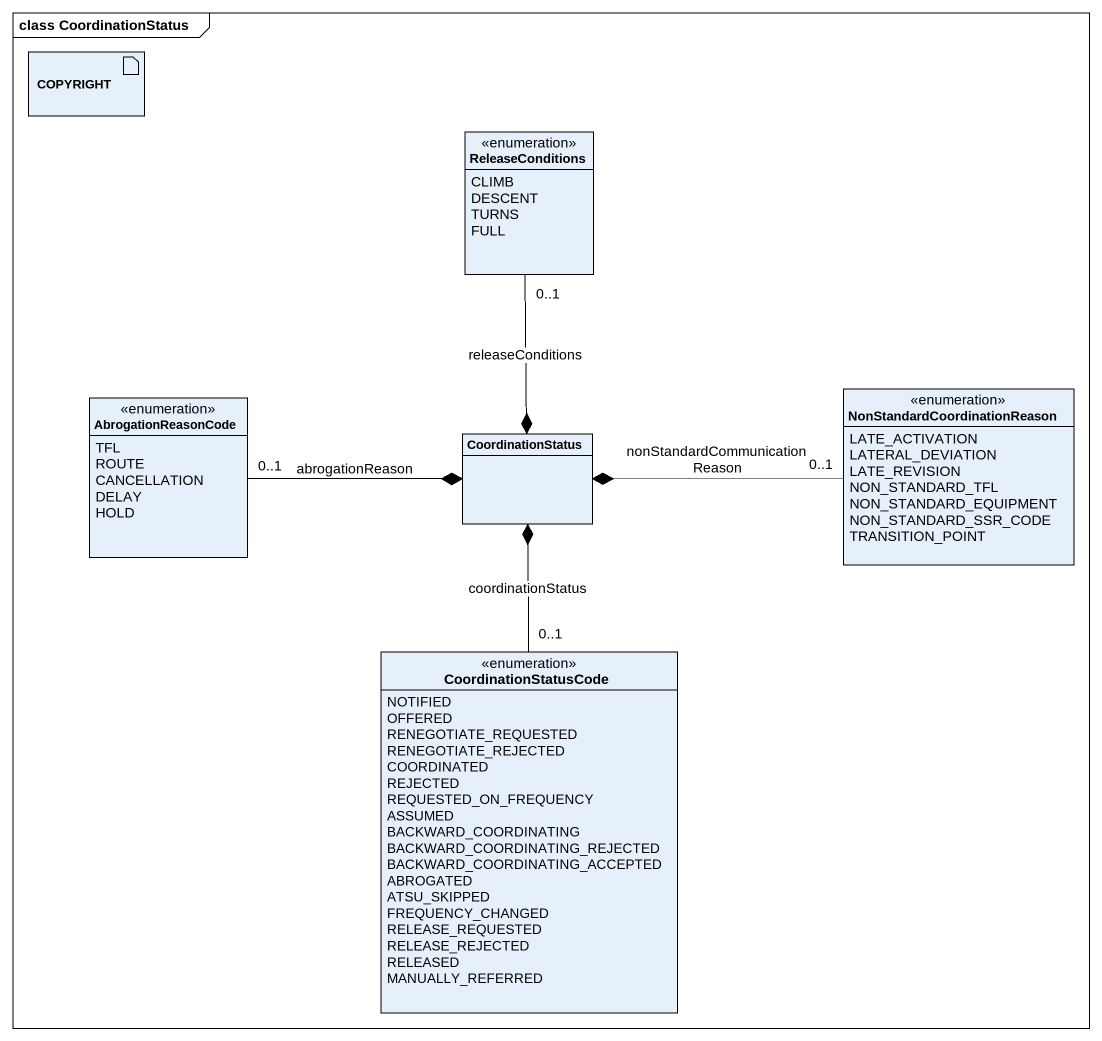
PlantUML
@startuml
mainframe class CoordinationStatus
allowmixing
hide circle
hide empty members
artifact COPYRIGHT
enum ReleaseConditions {
  CLIMB
  DESCENT
  TURNS
  FULL
}
enum AbrogationReasonCode {
  TFL
  ROUTE
  CANCELLATION
  DELAY
  HOLD
}
enum "NonStandardCoordinationReason" as NonStandardCoordinationReaso {
  LATE_ACTIVATION
  LATERAL_DEVIATION
  LATE_REVISION
  NON_STANDARD_TFL
  NON_STANDARD_EQUIPMENT
  NON_STANDARD_SSR_CODE
  TRANSITION_POINT
}
class CoordinationStatus
enum CoordinationStatusCode {
  NOTIFIED
  OFFERED
  RENEGOTIATE_REQUESTED
  RENEGOTIATE_REJECTED
  COORDINATED
  REJECTED
  REQUESTED_ON_FREQUENCY
  ASSUMED
  BACKWARD_COORDINATING
  BACKWARD_COORDINATING_REJECTED
  BACKWARD_COORDINATING_ACCEPTED
  ABROGATED
  ATSU_SKIPPED
  FREQUENCY_CHANGED
  RELEASE_REQUESTED
  RELEASE_REJECTED
  RELEASED
  MANUALLY_REFERRED
}
CoordinationStatus *-up- "0..1" ReleaseConditions : releaseConditions
CoordinationStatus *-left- "0..1" AbrogationReasonCode : abrogationReason
CoordinationStatus *-right- "0..1" NonStandardCoordinationReaso : nonStandardCommunicationReason
CoordinationStatus *-- "0..1" CoordinationStatusCode : coordinationStatus
@enduml
